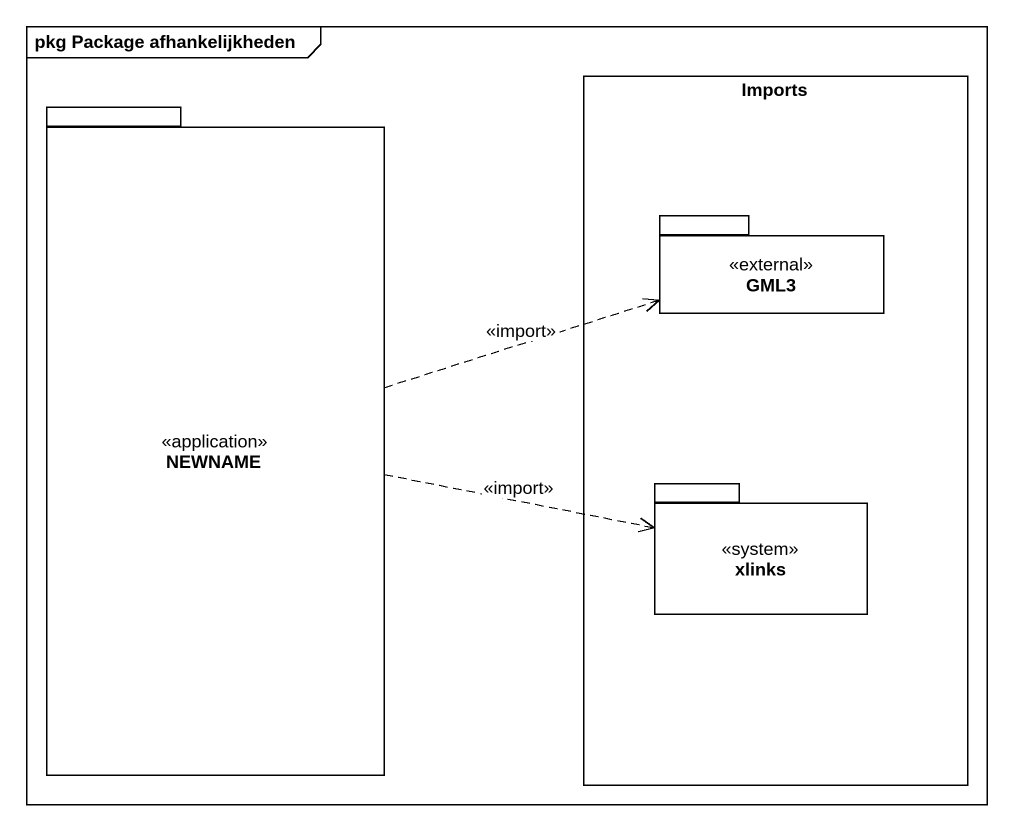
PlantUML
@startuml
mainframe pkg Package afhankelijkheden
package NEWNAME <<application>> {
}
rectangle Imports {
  package GML3 <<external>> {
  }
  package xlinks <<system>> {
  }
}
NEWNAME .right.> GML3 : <<import>>
NEWNAME .right.> xlinks : <<import>>
@enduml
